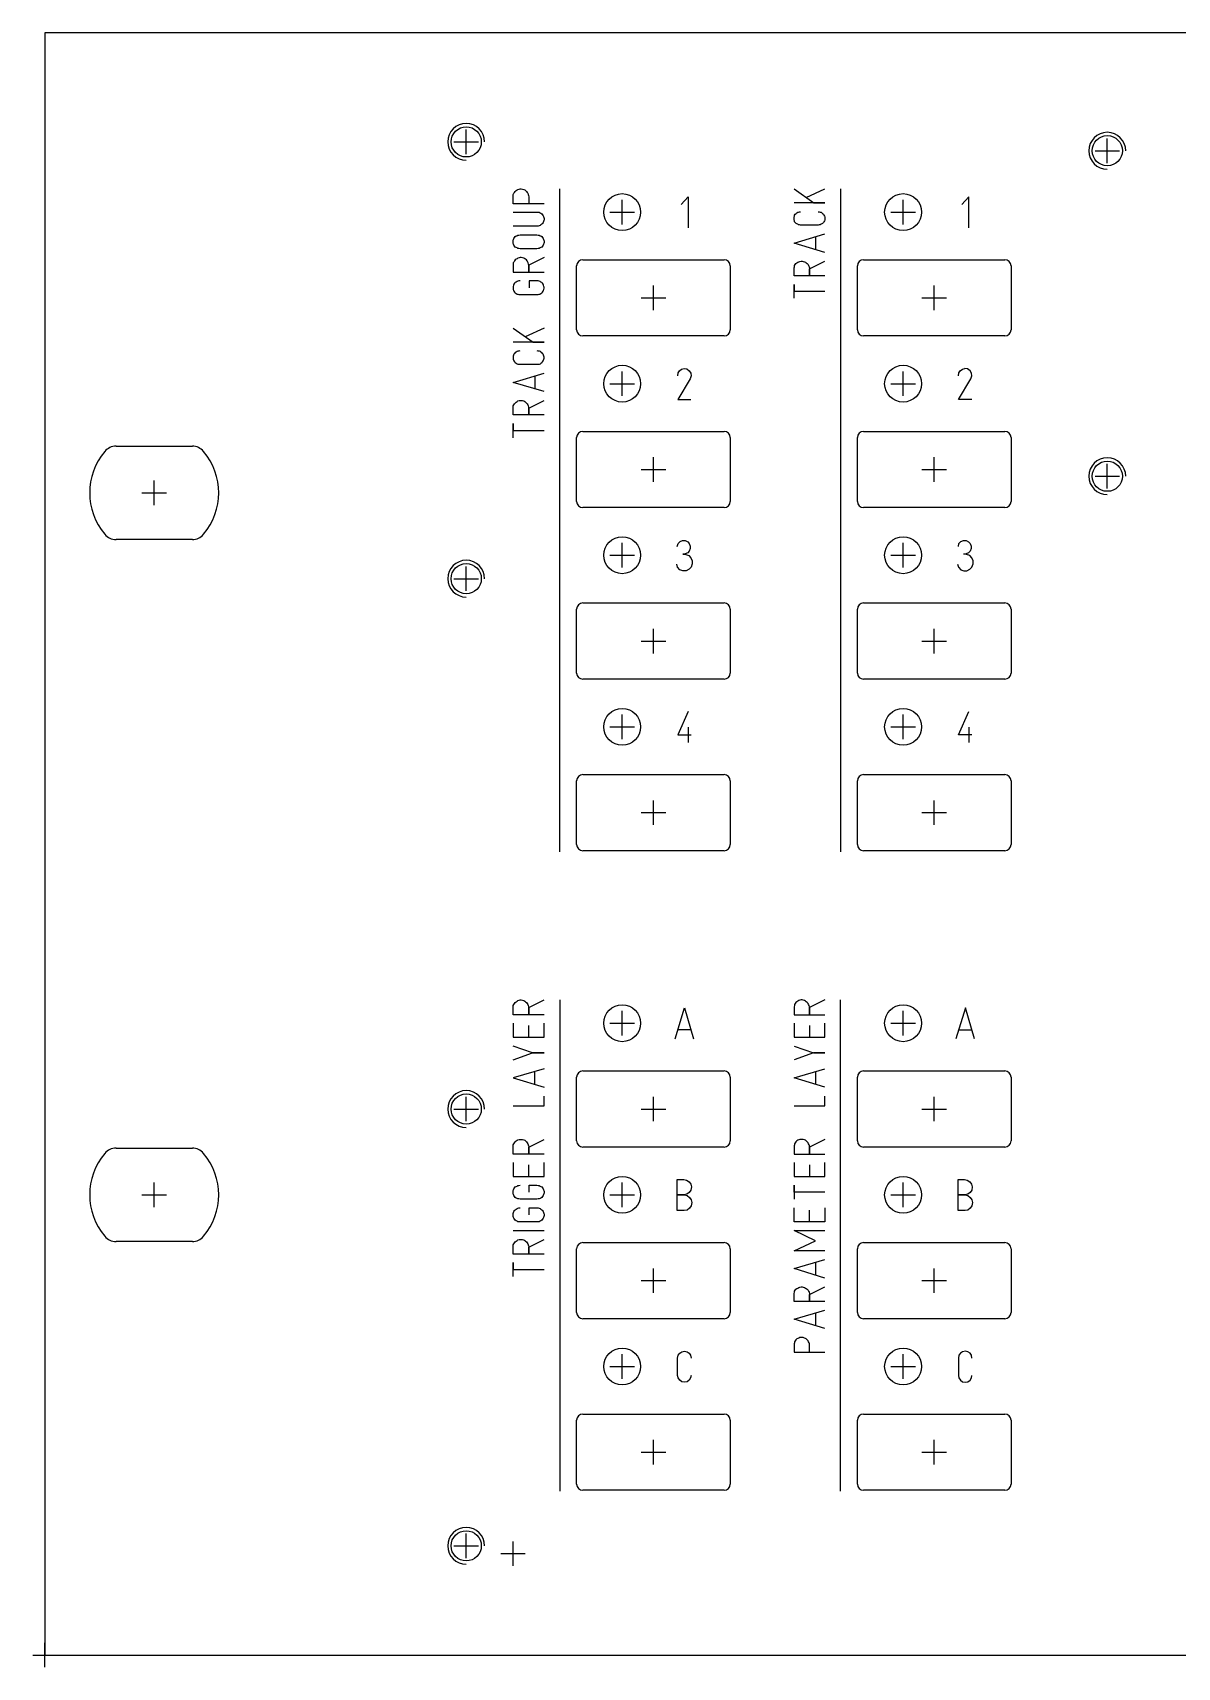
# Model space of a CAD drawing. Header units: inches. Extents: x 0 to 19, y 0 to 5.2.
# Drawn here: x -0.04 to 3.63, y -0.04 to 5.2 of the extents above; entities that cross this region are included whole.
import ezdxf

# ---------------------------------------------------------------- set-up
doc = ezdxf.new("R2010")
doc.units = ezdxf.units.IN
doc.header["$MEASUREMENT"] = 0
doc.layers.add('Contour', color=7, linetype='CONTINUOUS')
doc.layers.add('Gravure', color=7, linetype='CONTINUOUS')

msp = doc.modelspace()

# ---------------------------------------------------------------- linework, layer by layer
at = {"layer": 'Contour', "color": 7, "linetype": 'CONTINUOUS'}
for p, q in [((19, 5.2), (0, 5.2)), ((0, 5.2), (0, 5.2)), ((0, 5.2), (0, 0)), ((1.35, 4.81063), (1.35, 4.88937)), ((1.31063, 4.85), (1.38937, 4.85)), ((3.36516, 4.82165), (3.4439, 4.82165)), ((3.40453, 4.78228), (3.40453, 4.86102)), ((1.85, 4.58563), (1.85, 4.66437)), ((2.75, 4.58563), (2.75, 4.66437)), ((1.81063, 4.625), (1.88937, 4.625)), ((2.71063, 4.625), (2.78937, 4.625)), ((1.72362, 4.47205), (2.17638, 4.47205)), ((2.62362, 4.47205), (3.07638, 4.47205)), ((1.70394, 4.24764), (1.70394, 4.45236)), ((2.19606, 4.45236), (2.19606, 4.24764)), ((2.60394, 4.24764), (2.60394, 4.45236)), ((3.09606, 4.45236), (3.09606, 4.24764)), ((1.91063, 4.35), (1.98937, 4.35)), ((1.95, 4.31063), (1.95, 4.38937)), ((2.81063, 4.35), (2.88937, 4.35)), ((2.85, 4.31063), (2.85, 4.38937)), ((2.17638, 4.22795), (1.72362, 4.22795)), ((3.07638, 4.22795), (2.62362, 4.22795)), ((1.85, 4.03563), (1.85, 4.11437)), ((2.75, 4.03563), (2.75, 4.11437)), ((1.81063, 4.075), (1.88937, 4.075)), ((2.71063, 4.075), (2.78937, 4.075)), ((1.70394, 3.69764), (1.70394, 3.90236)), ((1.72362, 3.92205), (2.17638, 3.92205)), ((2.19606, 3.90236), (2.19606, 3.69764)), ((2.60394, 3.69764), (2.60394, 3.90236)), ((2.62362, 3.92205), (3.07638, 3.92205)), ((3.09606, 3.90236), (3.09606, 3.69764)), ((0.22776, 3.87461), (0.47224, 3.87461)), ((1.95, 3.76063), (1.95, 3.83937)), ((2.85, 3.76063), (2.85, 3.83937)), ((1.91063, 3.8), (1.98937, 3.8)), ((2.81063, 3.8), (2.88937, 3.8)), ((3.36516, 3.77835), (3.4439, 3.77835)), ((3.40453, 3.73898), (3.40453, 3.81772)), ((0.31063, 3.725), (0.38937, 3.725)), ((0.35, 3.68563), (0.35, 3.76437)), ((2.17638, 3.67795), (1.72362, 3.67795)), ((3.07638, 3.67795), (2.62362, 3.67795)), ((0.47224, 3.57539), (0.22776, 3.57539)), ((1.85, 3.48563), (1.85, 3.56437)), ((2.75, 3.48563), (2.75, 3.56437)), ((1.81063, 3.525), (1.88937, 3.525)), ((2.71063, 3.525), (2.78937, 3.525)), ((1.35, 3.41063), (1.35, 3.48937)), ((1.31063, 3.45), (1.38937, 3.45)), ((1.72362, 3.37205), (2.17638, 3.37205)), ((2.62362, 3.37205), (3.07638, 3.37205)), ((1.70394, 3.14764), (1.70394, 3.35236)), ((2.19606, 3.35236), (2.19606, 3.14764)), ((2.60394, 3.14764), (2.60394, 3.35236)), ((3.09606, 3.35236), (3.09606, 3.14764)), ((1.91063, 3.25), (1.98937, 3.25)), ((1.95, 3.21063), (1.95, 3.28937)), ((2.81063, 3.25), (2.88937, 3.25)), ((2.85, 3.21063), (2.85, 3.28937)), ((2.17638, 3.12795), (1.72362, 3.12795)), ((3.07638, 3.12795), (2.62362, 3.12795)), ((1.85, 2.93563), (1.85, 3.01437)), ((2.75, 2.93563), (2.75, 3.01437)), ((1.81063, 2.975), (1.88937, 2.975)), ((2.71063, 2.975), (2.78937, 2.975)), ((1.70394, 2.59764), (1.70394, 2.80236)), ((1.72362, 2.82205), (2.17638, 2.82205)), ((2.19606, 2.80236), (2.19606, 2.59764)), ((2.60394, 2.59764), (2.60394, 2.80236)), ((2.62362, 2.82205), (3.07638, 2.82205)), ((3.09606, 2.80236), (3.09606, 2.59764)), ((1.95, 2.66063), (1.95, 2.73937)), ((2.85, 2.66063), (2.85, 2.73937)), ((1.91063, 2.7), (1.98937, 2.7)), ((2.81063, 2.7), (2.88937, 2.7)), ((2.17638, 2.57795), (1.72362, 2.57795)), ((3.07638, 2.57795), (2.62362, 2.57795)), ((1.85, 1.98563), (1.85, 2.06437)), ((2.75, 1.98563), (2.75, 2.06437)), ((1.81063, 2.025), (1.88937, 2.025)), ((2.71063, 2.025), (2.78937, 2.025)), ((1.70394, 1.64764), (1.70394, 1.85236)), ((1.72362, 1.87205), (2.17638, 1.87205)), ((2.19606, 1.85236), (2.19606, 1.64764)), ((2.60394, 1.64764), (2.60394, 1.85236)), ((2.62362, 1.87205), (3.07638, 1.87205)), ((3.09606, 1.85236), (3.09606, 1.64764)), ((1.35, 1.71063), (1.35, 1.78937)), ((1.95, 1.71063), (1.95, 1.78937)), ((2.85, 1.71063), (2.85, 1.78937)), ((1.31063, 1.75), (1.38937, 1.75)), ((1.91063, 1.75), (1.98937, 1.75)), ((2.81063, 1.75), (2.88937, 1.75)), ((0.22776, 1.62461), (0.47224, 1.62461)), ((2.17638, 1.62795), (1.72362, 1.62795)), ((3.07638, 1.62795), (2.62362, 1.62795)), ((0.31063, 1.475), (0.38937, 1.475)), ((0.35, 1.43563), (0.35, 1.51437)), ((1.81063, 1.475), (1.88937, 1.475)), ((1.85, 1.43563), (1.85, 1.51437)), ((2.71063, 1.475), (2.78937, 1.475)), ((2.75, 1.43563), (2.75, 1.51437)), ((0.47224, 1.32539), (0.22776, 1.32539)), ((1.72362, 1.32205), (2.17638, 1.32205)), ((2.62362, 1.32205), (3.07638, 1.32205)), ((1.70394, 1.09764), (1.70394, 1.30236)), ((2.19606, 1.30236), (2.19606, 1.09764)), ((2.60394, 1.09764), (2.60394, 1.30236)), ((3.09606, 1.30236), (3.09606, 1.09764)), ((1.95, 1.16063), (1.95, 1.23937)), ((2.85, 1.16063), (2.85, 1.23937)), ((1.91063, 1.2), (1.98937, 1.2)), ((2.81063, 1.2), (2.88937, 1.2)), ((2.17638, 1.07795), (1.72362, 1.07795)), ((3.07638, 1.07795), (2.62362, 1.07795)), ((1.85, 0.88563), (1.85, 0.96437)), ((2.75, 0.88563), (2.75, 0.96437)), ((1.81063, 0.925), (1.88937, 0.925)), ((2.71063, 0.925), (2.78937, 0.925)), ((1.70394, 0.54764), (1.70394, 0.75236)), ((1.72362, 0.77205), (2.17638, 0.77205)), ((2.19606, 0.75236), (2.19606, 0.54764)), ((2.60394, 0.54764), (2.60394, 0.75236)), ((2.62362, 0.77205), (3.07638, 0.77205)), ((3.09606, 0.75236), (3.09606, 0.54764)), ((1.95, 0.61063), (1.95, 0.68937)), ((2.85, 0.61063), (2.85, 0.68937)), ((1.91063, 0.65), (1.98937, 0.65)), ((2.81063, 0.65), (2.88937, 0.65)), ((2.17638, 0.52795), (1.72362, 0.52795)), ((3.07638, 0.52795), (2.62362, 0.52795)), ((1.35, 0.31063), (1.35, 0.38937)), ((1.31063, 0.35), (1.38937, 0.35)), ((1.46063, 0.325), (1.53937, 0.325)), ((1.5, 0.28563), (1.5, 0.36437)), ((-0.03937, 0), (0.03937, 0)), ((0, -0.03937), (0, 0.03937)), ((0, 0), (0, 0)), ((0, 0), (19, 0))]:
    msp.add_line(p, q, dxfattribs=at)
for centre, radius in [((1.35, 4.85), 0.04839), ((3.40453, 4.82165), 0.04839), ((1.85, 4.625), 0.05906), ((2.75, 4.625), 0.05906), ((1.85, 4.075), 0.05906), ((2.75, 4.075), 0.05906), ((3.40453, 3.77835), 0.04839), ((1.85, 3.525), 0.05906), ((2.75, 3.525), 0.05906), ((1.35, 3.45), 0.04839), ((1.85, 2.975), 0.05906), ((2.75, 2.975), 0.05906), ((1.85, 2.025), 0.05906), ((2.75, 2.025), 0.05906), ((1.35, 1.75), 0.04839), ((1.85, 1.475), 0.05906), ((2.75, 1.475), 0.05906), ((1.85, 0.925), 0.05906), ((2.75, 0.925), 0.05906), ((1.35, 0.35), 0.04839)]:
    msp.add_circle(centre, radius, dxfattribs=at)
for centre, radius, start, end in [((1.35, 4.85), 0.05906, 0, 270), ((3.40453, 4.82165), 0.05906, 0, 270), ((1.72362, 4.45236), 0.01969, 450, 180), ((2.17638, 4.45236), 0.01969, 360, 90), ((2.62362, 4.45236), 0.01969, 450, 180), ((3.07638, 4.45236), 0.01969, 360, 90), ((1.72362, 4.24764), 0.01969, 180, -90), ((2.17638, 4.24764), 0.01969, 270, 0), ((2.62362, 4.24764), 0.01969, 180, -90), ((3.07638, 4.24764), 0.01969, 270, 0), ((1.72362, 3.90236), 0.01969, 450, 180), ((2.17638, 3.90236), 0.01969, 360, 90), ((2.62362, 3.90236), 0.01969, 450, 180), ((3.07638, 3.90236), 0.01969, 360, 90), ((0.35, 3.725), 0.20669, 140.06167, -140.06167), ((0.22776, 3.82736), 0.04724, 450, 140.07213), ((0.47224, 3.82736), 0.04724, 399.92787, 90), ((0.35, 3.725), 0.20669, 320.06167, 39.93833), ((3.40453, 3.77835), 0.05906, 0, 270), ((1.72362, 3.69764), 0.01969, 180, -90), ((2.17638, 3.69764), 0.01969, 270, 0), ((2.62362, 3.69764), 0.01969, 180, -90), ((3.07638, 3.69764), 0.01969, 270, 0), ((0.22776, 3.62264), 0.04724, 219.92787, -90), ((0.47224, 3.62264), 0.04724, 270, -39.92787), ((1.35, 3.45), 0.05906, 0, 270), ((1.72362, 3.35236), 0.01969, 450, 180), ((2.17638, 3.35236), 0.01969, 360, 90), ((2.62362, 3.35236), 0.01969, 450, 180), ((3.07638, 3.35236), 0.01969, 360, 90), ((1.72362, 3.14764), 0.01969, 180, -90), ((2.17638, 3.14764), 0.01969, 270, 0), ((2.62362, 3.14764), 0.01969, 180, -90), ((3.07638, 3.14764), 0.01969, 270, 0), ((1.72362, 2.80236), 0.01969, 450, 180), ((2.17638, 2.80236), 0.01969, 360, 90), ((2.62362, 2.80236), 0.01969, 450, 180), ((3.07638, 2.80236), 0.01969, 360, 90), ((1.72362, 2.59764), 0.01969, 180, -90), ((2.17638, 2.59764), 0.01969, 270, 0), ((2.62362, 2.59764), 0.01969, 180, -90), ((3.07638, 2.59764), 0.01969, 270, 0), ((1.72362, 1.85236), 0.01969, 450, 180), ((2.17638, 1.85236), 0.01969, 360, 90), ((2.62362, 1.85236), 0.01969, 450, 180), ((3.07638, 1.85236), 0.01969, 360, 90), ((1.35, 1.75), 0.05906, 0, 270), ((0.22776, 1.57736), 0.04724, 450, 140.07213), ((0.47224, 1.57736), 0.04724, 399.92787, 90), ((1.72362, 1.64764), 0.01969, 180, -90), ((2.17638, 1.64764), 0.01969, 270, 0), ((2.62362, 1.64764), 0.01969, 180, -90), ((3.07638, 1.64764), 0.01969, 270, 0), ((0.35, 1.475), 0.20669, 140.06167, -140.06167), ((0.35, 1.475), 0.20669, 320.06167, 39.93833), ((0.22776, 1.37264), 0.04724, 219.92787, -90), ((0.47224, 1.37264), 0.04724, 270, -39.92787), ((1.72362, 1.30236), 0.01969, 450, 180), ((2.17638, 1.30236), 0.01969, 360, 90), ((2.62362, 1.30236), 0.01969, 450, 180), ((3.07638, 1.30236), 0.01969, 360, 90), ((1.72362, 1.09764), 0.01969, 180, -90), ((2.17638, 1.09764), 0.01969, 270, 0), ((2.62362, 1.09764), 0.01969, 180, -90), ((3.07638, 1.09764), 0.01969, 270, 0), ((1.72362, 0.75236), 0.01969, 450, 180), ((2.17638, 0.75236), 0.01969, 360, 90), ((2.62362, 0.75236), 0.01969, 450, 180), ((3.07638, 0.75236), 0.01969, 360, 90), ((1.72362, 0.54764), 0.01969, 180, -90), ((2.17638, 0.54764), 0.01969, 270, 0), ((2.62362, 0.54764), 0.01969, 180, -90), ((3.07638, 0.54764), 0.01969, 270, 0), ((1.35, 0.35), 0.05906, 0, 270)]:
    msp.add_arc(centre, radius, start, end, dxfattribs=at)
at = {"layer": 'Gravure', "color": 255, "linetype": 'CONTINUOUS'}
for p, q in [((1.5, 4.67835), (1.50098, 4.6813)), ((1.5, 4.67441), (1.5, 4.67835)), ((1.5, 4.65177), (1.5, 4.67441)), ((1.50098, 4.6813), (1.50295, 4.68524)), ((1.50295, 4.68524), (1.50492, 4.68819)), ((1.50492, 4.68819), (1.50689, 4.69114)), ((1.50689, 4.69114), (1.50984, 4.69409)), ((1.50984, 4.69409), (1.5128, 4.69606)), ((1.5128, 4.69606), (1.51575, 4.69705)), ((1.51575, 4.69705), (1.51969, 4.69803)), ((1.51969, 4.69803), (1.52264, 4.69902)), ((1.52264, 4.69902), (1.52657, 4.69902)), ((1.52657, 4.69902), (1.53051, 4.69803)), ((1.53051, 4.69803), (1.53445, 4.69705)), ((1.53445, 4.69705), (1.5374, 4.69606)), ((1.5374, 4.69606), (1.54035, 4.69409)), ((1.54035, 4.69409), (1.54331, 4.69114)), ((1.54331, 4.69114), (1.54528, 4.68819)), ((1.54528, 4.68819), (1.54724, 4.68524)), ((1.54724, 4.68524), (1.54823, 4.6813)), ((1.54823, 4.6813), (1.54921, 4.67835)), ((1.54921, 4.67835), (1.5502, 4.67441)), ((1.5502, 4.67441), (1.5502, 4.65177)), ((1.64961, 2.57402), (1.64961, 4.69902)), ((2.03839, 4.64882), (2.06102, 4.67343)), ((2.06102, 4.67343), (2.06102, 4.57402)), ((2.40059, 4.69902), (2.46457, 4.65472)), ((2.43996, 4.67146), (2.49902, 4.69902)), ((2.54921, 4.69902), (2.54921, 2.57402)), ((2.96063, 4.67343), (2.93799, 4.64882)), ((2.96063, 4.57402), (2.96063, 4.67343)), ((1.59941, 4.65177), (1.5, 4.65177)), ((1.5, 4.6252), (1.57677, 4.6252)), ((1.57677, 4.6252), (1.58071, 4.62421)), ((1.58071, 4.62421), (1.58366, 4.62421)), ((1.58366, 4.62421), (1.58661, 4.62224)), ((1.58661, 4.62224), (1.58957, 4.62126)), ((1.58957, 4.62126), (1.59252, 4.61929)), ((1.59252, 4.61929), (1.59449, 4.61634)), ((1.59449, 4.61634), (1.59646, 4.61339)), ((1.59646, 4.61339), (1.59744, 4.61043)), ((2.49902, 4.65472), (2.40059, 4.65472)), ((2.40059, 4.60945), (2.40157, 4.6124)), ((2.40157, 4.6124), (2.40256, 4.61535)), ((2.40256, 4.61535), (2.40453, 4.61831)), ((2.40453, 4.61831), (2.40748, 4.62028)), ((2.40748, 4.62028), (2.40945, 4.62224)), ((2.40945, 4.62224), (2.4124, 4.62421)), ((2.4124, 4.62421), (2.41535, 4.6252)), ((2.41535, 4.6252), (2.41831, 4.62618)), ((2.41831, 4.62618), (2.42126, 4.62618)), ((2.46457, 4.65472), (2.49902, 4.65472)), ((2.47835, 4.62618), (2.4813, 4.62618)), ((2.4813, 4.62618), (2.48425, 4.6252)), ((2.48425, 4.6252), (2.4872, 4.62421)), ((2.4872, 4.62421), (2.49016, 4.62224)), ((2.49016, 4.62224), (2.49213, 4.62028)), ((2.49213, 4.62028), (2.49508, 4.61831)), ((2.49508, 4.61831), (2.49606, 4.61535)), ((2.49606, 4.61535), (2.49803, 4.6124)), ((2.49803, 4.6124), (2.49902, 4.60945)), ((1.57677, 4.57992), (1.5, 4.57992)), ((1.58071, 4.57992), (1.57677, 4.57992)), ((1.58366, 4.58091), (1.58071, 4.57992)), ((1.58661, 4.58189), (1.58366, 4.58091)), ((1.58957, 4.58386), (1.58661, 4.58189)), ((1.59252, 4.58583), (1.58957, 4.58386)), ((1.59449, 4.58878), (1.59252, 4.58583)), ((1.59646, 4.59173), (1.59449, 4.58878)), ((1.59744, 4.59469), (1.59646, 4.59173)), ((1.59744, 4.61043), (1.59843, 4.60748)), ((1.59843, 4.59764), (1.59744, 4.59469)), ((1.59843, 4.60748), (1.59941, 4.60453)), ((1.59941, 4.60059), (1.59843, 4.59764)), ((1.59941, 4.60453), (1.59941, 4.60059)), ((2.40059, 4.6065), (2.40059, 4.60945)), ((2.40059, 4.60354), (2.40059, 4.6065)), ((2.40059, 4.59961), (2.40059, 4.60354)), ((2.40157, 4.59665), (2.40059, 4.59961)), ((2.40256, 4.5937), (2.40157, 4.59665)), ((2.40453, 4.59173), (2.40256, 4.5937)), ((2.40748, 4.58878), (2.40453, 4.59173)), ((2.40945, 4.58681), (2.40748, 4.58878)), ((2.4124, 4.58583), (2.40945, 4.58681)), ((2.41535, 4.58386), (2.4124, 4.58583)), ((2.41831, 4.58386), (2.41535, 4.58386)), ((2.42126, 4.58287), (2.41831, 4.58386)), ((2.47835, 4.58287), (2.42126, 4.58287)), ((2.4813, 4.58386), (2.47835, 4.58287)), ((2.48425, 4.58386), (2.4813, 4.58386)), ((2.4872, 4.58583), (2.48425, 4.58386)), ((2.49016, 4.58681), (2.4872, 4.58583)), ((2.49213, 4.58878), (2.49016, 4.58681)), ((2.49508, 4.59173), (2.49213, 4.58878)), ((2.49606, 4.5937), (2.49508, 4.59173)), ((2.49803, 4.59665), (2.49606, 4.5937)), ((2.49902, 4.59961), (2.49803, 4.59665)), ((2.49902, 4.60945), (2.49902, 4.6065)), ((2.49902, 4.6065), (2.49902, 4.60354)), ((2.49902, 4.60354), (2.49902, 4.59961)), ((1.5, 4.53169), (1.50098, 4.53465)), ((1.5, 4.52776), (1.5, 4.53169)), ((1.50098, 4.5248), (1.5, 4.52776)), ((1.50098, 4.53465), (1.50197, 4.5376)), ((1.50197, 4.52185), (1.50098, 4.5248)), ((1.50197, 4.5376), (1.50295, 4.54055)), ((1.50295, 4.5189), (1.50197, 4.52185)), ((1.50295, 4.54055), (1.50492, 4.5435)), ((1.50492, 4.51594), (1.50295, 4.5189)), ((1.50492, 4.5435), (1.50689, 4.54646)), ((1.50689, 4.51299), (1.50492, 4.51594)), ((1.50689, 4.54646), (1.50984, 4.54843)), ((1.50984, 4.51102), (1.50689, 4.51299)), ((1.50984, 4.54843), (1.5128, 4.54941)), ((1.5128, 4.51004), (1.50984, 4.51102)), ((1.5128, 4.54941), (1.51575, 4.55138)), ((1.51575, 4.50807), (1.5128, 4.51004)), ((1.51575, 4.55138), (1.5187, 4.55138)), ((1.5187, 4.50807), (1.51575, 4.50807)), ((1.5187, 4.55138), (1.52264, 4.55236)), ((1.52264, 4.50709), (1.5187, 4.50807)), ((1.52264, 4.55236), (1.57677, 4.55236)), ((1.57677, 4.50709), (1.52264, 4.50709)), ((1.57677, 4.55236), (1.58071, 4.55138)), ((1.58071, 4.50807), (1.57677, 4.50709)), ((1.58071, 4.55138), (1.58366, 4.55138)), ((1.58366, 4.50807), (1.58071, 4.50807)), ((1.58366, 4.55138), (1.58661, 4.54941)), ((1.58661, 4.51004), (1.58366, 4.50807)), ((1.58661, 4.54941), (1.58957, 4.54843)), ((1.58957, 4.51102), (1.58661, 4.51004)), ((1.58957, 4.54843), (1.59252, 4.54646)), ((1.59252, 4.51299), (1.58957, 4.51102)), ((1.59252, 4.54646), (1.59449, 4.5435)), ((1.59449, 4.51594), (1.59252, 4.51299)), ((1.59449, 4.5435), (1.59646, 4.54055)), ((1.59646, 4.5189), (1.59449, 4.51594)), ((1.59646, 4.54055), (1.59744, 4.5376)), ((1.59744, 4.52185), (1.59646, 4.5189)), ((1.59744, 4.5376), (1.59843, 4.53465)), ((1.59843, 4.5248), (1.59744, 4.52185)), ((1.59843, 4.53465), (1.59941, 4.53169)), ((1.59941, 4.52776), (1.59843, 4.5248)), ((1.59941, 4.53169), (1.59941, 4.52776)), ((2.40059, 4.52579), (2.49902, 4.55531)), ((2.49902, 4.49528), (2.40059, 4.52579)), ((2.46949, 4.54547), (2.46949, 4.5061)), ((1.50098, 4.46181), (1.5, 4.45787)), ((1.5, 4.45787), (1.5, 4.45492)), ((1.5, 4.45492), (1.5, 4.43228)), ((1.50295, 4.46476), (1.50098, 4.46181)), ((1.50492, 4.4687), (1.50295, 4.46476)), ((1.50689, 4.47165), (1.50492, 4.4687)), ((1.50984, 4.47362), (1.50689, 4.47165)), ((1.5128, 4.47559), (1.50984, 4.47362)), ((1.51575, 4.47756), (1.5128, 4.47559)), ((1.51969, 4.47854), (1.51575, 4.47756)), ((1.52264, 4.47953), (1.51969, 4.47854)), ((1.52657, 4.47953), (1.52264, 4.47953)), ((1.53051, 4.47854), (1.52657, 4.47953)), ((1.53445, 4.47756), (1.53051, 4.47854)), ((1.5374, 4.47559), (1.53445, 4.47756)), ((1.54035, 4.47362), (1.5374, 4.47559)), ((1.54331, 4.47165), (1.54035, 4.47362)), ((1.54528, 4.4687), (1.54331, 4.47165)), ((1.54724, 4.46476), (1.54528, 4.4687)), ((1.54823, 4.46181), (1.54724, 4.46476)), ((1.54921, 4.45787), (1.54823, 4.46181)), ((1.5502, 4.45492), (1.54921, 4.45787)), ((1.59941, 4.47953), (1.5502, 4.45492)), ((1.5502, 4.45492), (1.5502, 4.43228)), ((1.5502, 4.43228), (1.5502, 4.45492)), ((2.40157, 4.45), (2.40256, 4.45394)), ((2.40256, 4.45394), (2.40453, 4.45689)), ((2.40453, 4.45689), (2.4065, 4.45984)), ((2.4065, 4.45984), (2.40945, 4.46181)), ((2.40945, 4.46181), (2.4124, 4.46476)), ((2.4124, 4.46476), (2.41634, 4.46575)), ((2.41634, 4.46575), (2.41929, 4.46673)), ((2.41929, 4.46673), (2.42323, 4.46772)), ((2.42323, 4.46772), (2.42717, 4.46772)), ((2.42717, 4.46772), (2.43012, 4.46673)), ((2.43012, 4.46673), (2.43406, 4.46575)), ((2.43406, 4.46575), (2.43701, 4.46476)), ((2.43701, 4.46476), (2.43996, 4.46181)), ((2.43996, 4.46181), (2.44291, 4.45984)), ((2.44291, 4.45984), (2.44587, 4.45689)), ((2.44587, 4.45689), (2.44685, 4.45394)), ((2.44685, 4.45394), (2.44882, 4.45)), ((2.4498, 4.44311), (2.49902, 4.46772)), ((1.5, 4.43228), (1.59941, 4.43228)), ((1.5128, 4.40276), (1.50984, 4.40079)), ((1.51575, 4.40374), (1.5128, 4.40276)), ((1.5187, 4.40472), (1.51575, 4.40374)), ((1.52264, 4.40472), (1.5187, 4.40472)), ((1.57677, 4.40472), (1.55217, 4.40472)), ((1.55217, 4.40472), (1.55217, 4.38209)), ((1.58071, 4.40472), (1.57677, 4.40472)), ((1.58366, 4.40374), (1.58071, 4.40472)), ((1.58661, 4.40276), (1.58366, 4.40374)), ((1.58957, 4.40079), (1.58661, 4.40276)), ((2.40059, 4.44606), (2.40157, 4.45)), ((2.40059, 4.44311), (2.40059, 4.44606)), ((2.40059, 4.42047), (2.40059, 4.44311)), ((2.49902, 4.42047), (2.40059, 4.42047)), ((2.44882, 4.45), (2.4498, 4.44606)), ((2.4498, 4.44606), (2.4498, 4.44311)), ((2.4498, 4.44311), (2.4498, 4.42047)), ((2.4498, 4.42047), (2.4498, 4.44311)), ((1.50098, 4.38701), (1.5, 4.38406)), ((1.5, 4.38406), (1.5, 4.3811)), ((1.5, 4.3811), (1.50098, 4.37717)), ((1.50197, 4.39094), (1.50098, 4.38701)), ((1.50098, 4.37717), (1.50197, 4.37421)), ((1.50295, 4.3939), (1.50197, 4.39094)), ((1.50197, 4.37421), (1.50295, 4.37126)), ((1.50492, 4.39685), (1.50295, 4.3939)), ((1.50295, 4.37126), (1.50492, 4.36831)), ((1.50689, 4.39882), (1.50492, 4.39685)), ((1.50492, 4.36831), (1.50689, 4.36634)), ((1.50984, 4.40079), (1.50689, 4.39882)), ((1.50689, 4.36634), (1.50984, 4.36437)), ((1.50984, 4.36437), (1.5128, 4.3624)), ((1.5128, 4.3624), (1.51575, 4.36142)), ((1.51575, 4.36142), (1.5187, 4.36043)), ((1.5187, 4.36043), (1.52264, 4.36043)), ((1.52264, 4.36043), (1.57677, 4.36043)), ((1.57677, 4.36043), (1.58071, 4.36043)), ((1.58071, 4.36043), (1.58366, 4.36142)), ((1.58366, 4.36142), (1.58661, 4.3624)), ((1.58661, 4.3624), (1.58957, 4.36437)), ((1.59252, 4.39882), (1.58957, 4.40079)), ((1.58957, 4.36437), (1.59252, 4.36634)), ((1.59449, 4.39685), (1.59252, 4.39882)), ((1.59252, 4.36634), (1.59449, 4.36831)), ((1.59646, 4.3939), (1.59449, 4.39685)), ((1.59449, 4.36831), (1.59646, 4.37126)), ((1.59744, 4.39094), (1.59646, 4.3939)), ((1.59646, 4.37126), (1.59744, 4.37421)), ((1.59843, 4.38701), (1.59744, 4.39094)), ((1.59744, 4.37421), (1.59843, 4.37717)), ((1.59941, 4.38406), (1.59843, 4.38701)), ((1.59843, 4.37717), (1.59941, 4.3811)), ((1.59941, 4.3811), (1.59941, 4.38406)), ((2.40059, 4.34862), (2.40059, 4.39291)), ((2.40059, 4.39291), (2.40059, 4.37126)), ((2.40059, 4.37126), (2.49902, 4.37126)), ((1.5, 4.25315), (1.56496, 4.20787)), ((1.59941, 4.25315), (1.53937, 4.22559)), ((1.59941, 4.20787), (1.5, 4.20787)), ((1.56496, 4.20787), (1.59941, 4.20787)), ((1.50098, 4.16358), (1.5, 4.15965)), ((1.5, 4.15965), (1.5, 4.15669)), ((1.5, 4.15669), (1.50098, 4.15374)), ((1.50197, 4.16654), (1.50098, 4.16358)), ((1.50098, 4.15374), (1.50197, 4.15079)), ((1.50295, 4.16949), (1.50197, 4.16654)), ((1.50197, 4.15079), (1.50295, 4.14783)), ((1.50492, 4.17146), (1.50295, 4.16949)), ((1.50295, 4.14783), (1.50492, 4.14488)), ((1.50689, 4.17441), (1.50492, 4.17146)), ((1.50492, 4.14488), (1.50689, 4.14291)), ((1.50984, 4.17638), (1.50689, 4.17441)), ((1.50689, 4.14291), (1.50984, 4.14094)), ((1.5128, 4.17835), (1.50984, 4.17638)), ((1.50984, 4.14094), (1.5128, 4.13898)), ((1.51575, 4.17933), (1.5128, 4.17835)), ((1.5187, 4.17933), (1.51575, 4.17933)), ((1.52165, 4.18031), (1.5187, 4.17933)), ((1.58071, 4.17933), (1.57776, 4.18031)), ((1.58465, 4.17933), (1.58071, 4.17933)), ((1.5876, 4.17835), (1.58465, 4.17933)), ((1.58957, 4.17638), (1.5876, 4.17835)), ((1.5876, 4.13898), (1.58957, 4.14094)), ((1.59252, 4.17441), (1.58957, 4.17638)), ((1.58957, 4.14094), (1.59252, 4.14291)), ((1.59449, 4.17146), (1.59252, 4.17441)), ((1.59252, 4.14291), (1.59449, 4.14488)), ((1.59646, 4.16949), (1.59449, 4.17146)), ((1.59449, 4.14488), (1.59646, 4.14783)), ((1.59744, 4.16654), (1.59646, 4.16949)), ((1.59646, 4.14783), (1.59744, 4.15079)), ((1.59843, 4.16358), (1.59744, 4.16654)), ((1.59744, 4.15079), (1.59843, 4.15374)), ((1.59941, 4.15965), (1.59843, 4.16358)), ((1.59843, 4.15374), (1.59941, 4.15669)), ((1.59941, 4.15669), (1.59941, 4.15965)), ((1.5, 4.07894), (1.59941, 4.10846)), ((1.5128, 4.13898), (1.51575, 4.13799)), ((1.51575, 4.13799), (1.5187, 4.13701)), ((1.5187, 4.13701), (1.52165, 4.13701)), ((1.52165, 4.13701), (1.57776, 4.13701)), ((1.56988, 4.09862), (1.56988, 4.05925)), ((1.57776, 4.13701), (1.58071, 4.13701)), ((1.58071, 4.13701), (1.58465, 4.13799)), ((1.58465, 4.13799), (1.5876, 4.13898)), ((2.02854, 4.10059), (2.02953, 4.10945)), ((2.06791, 4.09075), (2.02854, 4.02382)), ((2.02953, 4.10945), (2.03346, 4.11634)), ((2.03346, 4.11634), (2.04035, 4.12126)), ((2.04035, 4.12126), (2.04823, 4.12323)), ((2.04823, 4.12323), (2.05709, 4.12224)), ((2.05709, 4.12224), (2.06496, 4.11634)), ((2.06496, 4.11634), (2.06988, 4.10846)), ((2.07087, 4.09961), (2.06791, 4.09075)), ((2.06988, 4.10846), (2.07087, 4.09961)), ((2.92815, 4.10059), (2.92913, 4.10945)), ((2.92815, 4.02382), (2.96752, 4.09075)), ((2.92913, 4.10945), (2.93307, 4.11634)), ((2.93307, 4.11634), (2.93996, 4.12126)), ((2.93996, 4.12126), (2.94783, 4.12323)), ((2.95669, 4.12224), (2.94783, 4.12323)), ((2.96457, 4.11634), (2.95669, 4.12224)), ((2.96949, 4.10846), (2.96457, 4.11634)), ((2.96752, 4.09075), (2.97047, 4.09961)), ((2.97047, 4.09961), (2.96949, 4.10846)), ((1.59941, 4.04941), (1.5, 4.07894)), ((1.5, 4.0002), (1.50098, 4.00413)), ((1.5, 3.99626), (1.5, 4.0002)), ((1.5, 3.97461), (1.5, 3.99626)), ((1.50098, 4.00413), (1.50295, 4.00709)), ((1.50295, 4.00709), (1.50492, 4.01004)), ((1.50492, 4.01004), (1.50689, 4.01299)), ((1.50689, 4.01299), (1.50984, 4.01594)), ((1.50984, 4.01594), (1.5128, 4.01791)), ((1.5128, 4.01791), (1.51575, 4.01988)), ((1.51575, 4.01988), (1.51969, 4.02087)), ((1.51969, 4.02087), (1.52264, 4.02087)), ((1.52264, 4.02087), (1.52657, 4.02087)), ((1.52657, 4.02087), (1.53051, 4.02087)), ((1.53051, 4.02087), (1.53445, 4.01988)), ((1.53445, 4.01988), (1.5374, 4.01791)), ((1.5374, 4.01791), (1.54035, 4.01594)), ((1.54035, 4.01594), (1.54331, 4.01299)), ((1.54331, 4.01299), (1.54528, 4.01004)), ((1.54528, 4.01004), (1.54724, 4.00709)), ((1.54724, 4.00709), (1.54823, 4.00413)), ((1.54823, 4.00413), (1.54921, 4.0002)), ((1.54921, 4.0002), (1.5502, 3.99626)), ((1.5502, 3.99626), (1.59941, 4.02087)), ((1.5502, 3.99626), (1.5502, 3.97461)), ((1.5502, 3.97461), (1.5502, 3.99626)), ((2.02854, 4.02382), (2.06988, 4.02382)), ((2.97047, 4.02382), (2.92815, 4.02382)), ((1.59941, 3.97461), (1.5, 3.97461)), ((1.5, 3.90177), (1.5, 3.94705)), ((1.5, 3.94705), (1.5, 3.92441)), ((1.5, 3.92441), (1.59941, 3.92441)), ((2.02953, 3.5622), (2.03543, 3.56909)), ((2.03543, 3.56909), (2.04331, 3.57205)), ((2.04331, 3.57205), (2.05217, 3.57205)), ((2.05217, 3.57205), (2.06004, 3.56811)), ((2.06004, 3.56811), (2.06496, 3.5622)), ((2.92913, 3.5622), (2.93504, 3.56909)), ((2.93504, 3.56909), (2.9439, 3.57205)), ((2.9439, 3.57205), (2.95276, 3.57205)), ((2.95276, 3.57205), (2.95965, 3.56811)), ((2.95965, 3.56811), (2.96555, 3.5622)), ((2.02657, 3.55335), (2.02953, 3.5622)), ((2.05217, 3.52972), (2.04429, 3.52874)), ((2.04429, 3.52874), (2.05413, 3.52776)), ((2.06004, 3.53268), (2.05217, 3.52972)), ((2.05413, 3.52776), (2.06299, 3.52382)), ((2.06496, 3.53858), (2.06004, 3.53268)), ((2.06299, 3.52382), (2.06988, 3.51693)), ((2.06496, 3.5622), (2.06791, 3.55433)), ((2.06791, 3.54646), (2.06496, 3.53858)), ((2.06791, 3.55433), (2.06791, 3.54646)), ((2.06988, 3.51693), (2.07382, 3.50709)), ((2.92717, 3.55335), (2.92913, 3.5622)), ((2.95177, 3.52972), (2.9439, 3.52874)), ((2.95374, 3.52776), (2.9439, 3.52874)), ((2.95965, 3.53268), (2.95177, 3.52972)), ((2.96358, 3.52382), (2.95374, 3.52776)), ((2.96555, 3.53858), (2.95965, 3.53268)), ((2.97047, 3.51693), (2.96358, 3.52382)), ((2.96555, 3.5622), (2.9685, 3.55433)), ((2.9685, 3.54646), (2.96555, 3.53858)), ((2.9685, 3.55433), (2.9685, 3.54646)), ((2.97441, 3.50709), (2.97047, 3.51693)), ((2.02756, 3.48642), (2.02461, 3.49626)), ((2.03445, 3.47854), (2.02756, 3.48642)), ((2.04429, 3.47559), (2.03445, 3.47854)), ((2.05512, 3.47559), (2.04429, 3.47559)), ((2.06398, 3.48051), (2.05512, 3.47559)), ((2.07087, 3.4874), (2.06398, 3.48051)), ((2.07382, 3.49724), (2.07087, 3.4874)), ((2.07382, 3.50709), (2.07382, 3.49724)), ((2.92421, 3.49626), (2.92717, 3.48642)), ((2.92717, 3.48642), (2.93504, 3.47854)), ((2.93504, 3.47854), (2.94488, 3.47559)), ((2.94488, 3.47559), (2.95472, 3.47559)), ((2.95472, 3.47559), (2.96358, 3.48051)), ((2.96358, 3.48051), (2.97047, 3.4874)), ((2.97047, 3.4874), (2.97441, 3.49724)), ((2.97441, 3.49724), (2.97441, 3.50709)), ((2.06102, 3.02382), (2.02854, 2.94902)), ((2.92815, 2.94902), (2.96063, 3.02382)), ((2.02854, 2.94902), (2.07087, 2.94902)), ((2.06102, 2.97362), (2.06102, 2.92441)), ((2.97047, 2.94902), (2.92815, 2.94902)), ((2.96063, 2.97362), (2.96063, 2.92441)), ((1.5128, 2.09567), (1.51575, 2.09764)), ((1.51575, 2.09764), (1.51969, 2.09862)), ((1.51969, 2.09862), (1.52264, 2.09961)), ((1.52264, 2.09961), (1.52657, 2.09961)), ((1.52657, 2.09961), (1.53051, 2.09862)), ((1.53051, 2.09862), (1.53445, 2.09764)), ((1.53445, 2.09764), (1.5374, 2.09567)), ((1.5502, 2.075), (1.59941, 2.09961)), ((1.64961, 2.09961), (1.64961, 0.5248)), ((2.41634, 2.09764), (2.4124, 2.09567)), ((2.41929, 2.09862), (2.41634, 2.09764)), ((2.42323, 2.09961), (2.41929, 2.09862)), ((2.42717, 2.09961), (2.42323, 2.09961)), ((2.43012, 2.09862), (2.42717, 2.09961)), ((2.43406, 2.09764), (2.43012, 2.09862)), ((2.43701, 2.09567), (2.43406, 2.09764)), ((2.49902, 2.09961), (2.4498, 2.075)), ((2.54921, 0.5248), (2.54921, 2.09961)), ((1.5, 2.07795), (1.50098, 2.08189)), ((1.5, 2.075), (1.5, 2.07795)), ((1.5, 2.05236), (1.5, 2.075)), ((1.59941, 2.05236), (1.5, 2.05236)), ((1.50098, 2.08189), (1.50295, 2.08484)), ((1.50295, 2.08484), (1.50492, 2.08878)), ((1.50492, 2.08878), (1.50689, 2.09173)), ((1.50689, 2.09173), (1.50984, 2.0937)), ((1.50984, 2.0937), (1.5128, 2.09567)), ((1.5374, 2.09567), (1.54035, 2.0937)), ((1.54035, 2.0937), (1.54331, 2.09173)), ((1.54331, 2.09173), (1.54528, 2.08878)), ((1.54528, 2.08878), (1.54724, 2.08484)), ((1.54724, 2.08484), (1.54823, 2.08189)), ((1.54823, 2.08189), (1.54921, 2.07795)), ((1.54921, 2.07795), (1.5502, 2.075)), ((1.5502, 2.075), (1.5502, 2.05236)), ((1.5502, 2.05236), (1.5502, 2.075)), ((2.01969, 1.97461), (2.04921, 2.07402)), ((2.04921, 2.07402), (2.07874, 1.97461)), ((2.40157, 2.08189), (2.40059, 2.07795)), ((2.40059, 2.07795), (2.40059, 2.075)), ((2.40059, 2.075), (2.40059, 2.05236)), ((2.40059, 2.05236), (2.49902, 2.05236)), ((2.40256, 2.08484), (2.40157, 2.08189)), ((2.40453, 2.08878), (2.40256, 2.08484)), ((2.4065, 2.09173), (2.40453, 2.08878)), ((2.40945, 2.0937), (2.4065, 2.09173)), ((2.4124, 2.09567), (2.40945, 2.0937)), ((2.43996, 2.0937), (2.43701, 2.09567)), ((2.44291, 2.09173), (2.43996, 2.0937)), ((2.44587, 2.08878), (2.44291, 2.09173)), ((2.44685, 2.08484), (2.44587, 2.08878)), ((2.44882, 2.08189), (2.44685, 2.08484)), ((2.4498, 2.07795), (2.44882, 2.08189)), ((2.4498, 2.075), (2.4498, 2.07795)), ((2.4498, 2.075), (2.4498, 2.05236)), ((2.4498, 2.05236), (2.4498, 2.075)), ((2.9498, 2.07402), (2.91929, 1.97461)), ((2.97933, 1.97461), (2.9498, 2.07402)), ((1.5, 2.0248), (1.5, 1.98051)), ((1.5502, 1.98051), (1.5502, 2.01791)), ((1.59941, 1.98051), (1.59941, 2.0248)), ((2.0689, 2.00413), (2.02953, 2.00413)), ((2.40059, 2.0248), (2.40059, 1.98051)), ((2.4498, 2.01791), (2.4498, 1.98051)), ((2.49902, 1.98051), (2.49902, 2.0248)), ((2.92913, 2.00413), (2.96949, 2.00413)), ((1.5, 1.98051), (1.59941, 1.98051)), ((1.56201, 1.93031), (1.5, 1.95197)), ((2.40059, 1.98051), (2.49902, 1.98051)), ((2.40059, 1.95197), (2.4626, 1.93031)), ((1.5, 1.90768), (1.56201, 1.93031)), ((1.56201, 1.93031), (1.59941, 1.93031)), ((1.59941, 1.93031), (1.56201, 1.93031)), ((2.4626, 1.93031), (2.40059, 1.90768)), ((2.4626, 1.93031), (2.49902, 1.93031)), ((2.49902, 1.93031), (2.4626, 1.93031)), ((1.59941, 1.87913), (1.5, 1.84961)), ((1.5, 1.84961), (1.59941, 1.82008)), ((1.56988, 1.82992), (1.56988, 1.86929)), ((2.40059, 1.84961), (2.49902, 1.87913)), ((2.49902, 1.82008), (2.40059, 1.84961)), ((2.46949, 1.86929), (2.46949, 1.82992)), ((1.59941, 1.76004), (1.59941, 1.79154)), ((2.49902, 1.76004), (2.49902, 1.79154)), ((1.5, 1.76004), (1.59941, 1.76004)), ((2.40059, 1.76004), (2.49902, 1.76004)), ((1.5, 1.63209), (1.50098, 1.63504)), ((1.5, 1.62815), (1.5, 1.63209)), ((1.5, 1.60551), (1.5, 1.62815)), ((1.50098, 1.63504), (1.50295, 1.63898)), ((1.50295, 1.63898), (1.50492, 1.64193)), ((1.50492, 1.64193), (1.50689, 1.64488)), ((1.50689, 1.64488), (1.50984, 1.64783)), ((1.50984, 1.64783), (1.5128, 1.6498)), ((1.5128, 1.6498), (1.51575, 1.65079)), ((1.51575, 1.65079), (1.51969, 1.65276)), ((1.51969, 1.65276), (1.52264, 1.65276)), ((1.52264, 1.65276), (1.52657, 1.65276)), ((1.52657, 1.65276), (1.53051, 1.65276)), ((1.53051, 1.65276), (1.53445, 1.65079)), ((1.53445, 1.65079), (1.5374, 1.6498)), ((1.5374, 1.6498), (1.54035, 1.64783)), ((1.54035, 1.64783), (1.54331, 1.64488)), ((1.54331, 1.64488), (1.54528, 1.64193)), ((1.54528, 1.64193), (1.54724, 1.63898)), ((1.54724, 1.63898), (1.54823, 1.63504)), ((1.54823, 1.63504), (1.54921, 1.63209)), ((1.54921, 1.63209), (1.5502, 1.62815)), ((1.5502, 1.62815), (1.59941, 1.65276)), ((1.5502, 1.62815), (1.5502, 1.60551)), ((1.5502, 1.60551), (1.5502, 1.62815)), ((2.40157, 1.63504), (2.40059, 1.63209)), ((2.40059, 1.63209), (2.40059, 1.62815)), ((2.40059, 1.62815), (2.40059, 1.60551)), ((2.40256, 1.63898), (2.40157, 1.63504)), ((2.40453, 1.64193), (2.40256, 1.63898)), ((2.4065, 1.64488), (2.40453, 1.64193)), ((2.40945, 1.64783), (2.4065, 1.64488)), ((2.4124, 1.6498), (2.40945, 1.64783)), ((2.41634, 1.65079), (2.4124, 1.6498)), ((2.41929, 1.65276), (2.41634, 1.65079)), ((2.42323, 1.65276), (2.41929, 1.65276)), ((2.42717, 1.65276), (2.42323, 1.65276)), ((2.43012, 1.65276), (2.42717, 1.65276)), ((2.43406, 1.65079), (2.43012, 1.65276)), ((2.43701, 1.6498), (2.43406, 1.65079)), ((2.43996, 1.64783), (2.43701, 1.6498)), ((2.44291, 1.64488), (2.43996, 1.64783)), ((2.44587, 1.64193), (2.44291, 1.64488)), ((2.44685, 1.63898), (2.44587, 1.64193)), ((2.44882, 1.63504), (2.44685, 1.63898)), ((2.4498, 1.63209), (2.44882, 1.63504)), ((2.49902, 1.65276), (2.4498, 1.62815)), ((2.4498, 1.62815), (2.4498, 1.63209)), ((2.4498, 1.62815), (2.4498, 1.60551)), ((2.4498, 1.60551), (2.4498, 1.62815)), ((1.59941, 1.60551), (1.5, 1.60551)), ((1.5, 1.57894), (1.5, 1.53366)), ((1.59941, 1.53366), (1.59941, 1.57894)), ((2.40059, 1.60551), (2.49902, 1.60551)), ((2.40059, 1.57894), (2.40059, 1.53366)), ((2.49902, 1.53366), (2.49902, 1.57894)), ((1.5, 1.53366), (1.59941, 1.53366)), ((1.5502, 1.53366), (1.5502, 1.57106)), ((2.02657, 1.42441), (2.02657, 1.52382)), ((2.02657, 1.52382), (2.04724, 1.52382)), ((2.04724, 1.52382), (2.0561, 1.52185)), ((2.0561, 1.52185), (2.06398, 1.51693)), ((2.40059, 1.53366), (2.49902, 1.53366)), ((2.4498, 1.57106), (2.4498, 1.53366)), ((2.92618, 1.42441), (2.92618, 1.52382)), ((2.92618, 1.52382), (2.94685, 1.52382)), ((2.94685, 1.52382), (2.95571, 1.52185)), ((2.95571, 1.52185), (2.96358, 1.51693)), ((1.5, 1.48543), (1.50098, 1.48839)), ((1.5, 1.4815), (1.5, 1.48543)), ((1.50098, 1.47854), (1.5, 1.4815)), ((1.50098, 1.48839), (1.50197, 1.49134)), ((1.50197, 1.47559), (1.50098, 1.47854)), ((1.50197, 1.49134), (1.50295, 1.49429)), ((1.50295, 1.47264), (1.50197, 1.47559)), ((1.50295, 1.49429), (1.50492, 1.49724)), ((1.50492, 1.46969), (1.50295, 1.47264)), ((1.50492, 1.49724), (1.50689, 1.5002)), ((1.50689, 1.46673), (1.50492, 1.46969)), ((1.50689, 1.5002), (1.50984, 1.50217)), ((1.50984, 1.50217), (1.5128, 1.50315)), ((1.5128, 1.50315), (1.51575, 1.50512)), ((1.51575, 1.50512), (1.5187, 1.50512)), ((1.5187, 1.50512), (1.52264, 1.5061)), ((1.55217, 1.48346), (1.55217, 1.5061)), ((1.55217, 1.5061), (1.57677, 1.5061)), ((1.57677, 1.5061), (1.58071, 1.50512)), ((1.58071, 1.50512), (1.58366, 1.50512)), ((1.58366, 1.50512), (1.58661, 1.50315)), ((1.58661, 1.50315), (1.58957, 1.50217)), ((1.58957, 1.50217), (1.59252, 1.5002)), ((1.59252, 1.5002), (1.59449, 1.49724)), ((1.59449, 1.46969), (1.59252, 1.46673)), ((1.59449, 1.49724), (1.59646, 1.49429)), ((1.59646, 1.47264), (1.59449, 1.46969)), ((1.59646, 1.49429), (1.59744, 1.49134)), ((1.59744, 1.47559), (1.59646, 1.47264)), ((1.59744, 1.49134), (1.59843, 1.48839)), ((1.59843, 1.47854), (1.59744, 1.47559)), ((1.59843, 1.48839), (1.59941, 1.48543)), ((1.59941, 1.4815), (1.59843, 1.47854)), ((1.59941, 1.48543), (1.59941, 1.4815)), ((2.04823, 1.47461), (2.02657, 1.47461)), ((2.02657, 1.47461), (2.04823, 1.47461)), ((2.05709, 1.47756), (2.04823, 1.47461)), ((2.04823, 1.47461), (2.05807, 1.47264)), ((2.06496, 1.48248), (2.05709, 1.47756)), ((2.05807, 1.47264), (2.06594, 1.46673)), ((2.06398, 1.51693), (2.06988, 1.50906)), ((2.06988, 1.49035), (2.06496, 1.48248)), ((2.06988, 1.50906), (2.07185, 1.5002)), ((2.07185, 1.5002), (2.06988, 1.49035)), ((2.40059, 1.48346), (2.40059, 1.5061)), ((2.40059, 1.5061), (2.40059, 1.46083)), ((2.49902, 1.48346), (2.40059, 1.48346)), ((2.94882, 1.47461), (2.92618, 1.47461)), ((2.92618, 1.47461), (2.94882, 1.47461)), ((2.95768, 1.47756), (2.94882, 1.47461)), ((2.94882, 1.47461), (2.95768, 1.47264)), ((2.96555, 1.48248), (2.95768, 1.47756)), ((2.95768, 1.47264), (2.96555, 1.46673)), ((2.96358, 1.51693), (2.96949, 1.50906)), ((2.97047, 1.49035), (2.96555, 1.48248)), ((2.96949, 1.50906), (2.97146, 1.5002)), ((2.97146, 1.5002), (2.97047, 1.49035)), ((1.5, 1.4126), (1.50098, 1.41555)), ((1.50098, 1.41555), (1.50197, 1.4185)), ((1.50197, 1.4185), (1.50295, 1.42146)), ((1.50295, 1.42146), (1.50492, 1.42441)), ((1.50492, 1.42441), (1.50689, 1.42736)), ((1.50984, 1.46476), (1.50689, 1.46673)), ((1.50689, 1.42736), (1.50984, 1.42933)), ((1.5128, 1.46378), (1.50984, 1.46476)), ((1.50984, 1.42933), (1.5128, 1.4313)), ((1.51575, 1.46181), (1.5128, 1.46378)), ((1.5128, 1.4313), (1.51575, 1.43228)), ((1.5187, 1.46181), (1.51575, 1.46181)), ((1.51575, 1.43228), (1.5187, 1.43327)), ((1.52264, 1.46083), (1.5187, 1.46181)), ((1.5187, 1.43327), (1.52264, 1.43327)), ((1.57677, 1.46083), (1.52264, 1.46083)), ((1.55217, 1.41063), (1.55217, 1.43327)), ((1.55217, 1.43327), (1.57677, 1.43327)), ((1.58071, 1.46181), (1.57677, 1.46083)), ((1.57677, 1.43327), (1.58071, 1.43327)), ((1.58366, 1.46181), (1.58071, 1.46181)), ((1.58071, 1.43327), (1.58366, 1.43228)), ((1.58661, 1.46378), (1.58366, 1.46181)), ((1.58366, 1.43228), (1.58661, 1.4313)), ((1.58957, 1.46476), (1.58661, 1.46378)), ((1.58661, 1.4313), (1.58957, 1.42933)), ((1.59252, 1.46673), (1.58957, 1.46476)), ((1.58957, 1.42933), (1.59252, 1.42736)), ((1.59252, 1.42736), (1.59449, 1.42441)), ((1.59449, 1.42441), (1.59646, 1.42146)), ((1.59646, 1.42146), (1.59744, 1.4185)), ((1.59744, 1.4185), (1.59843, 1.41555)), ((1.59843, 1.41555), (1.59941, 1.4126)), ((2.04823, 1.42441), (2.02657, 1.42441)), ((2.05807, 1.42638), (2.04823, 1.42441)), ((2.06594, 1.43228), (2.05807, 1.42638)), ((2.06594, 1.46673), (2.07087, 1.45886)), ((2.07087, 1.44016), (2.06594, 1.43228)), ((2.07087, 1.45886), (2.07283, 1.45)), ((2.07283, 1.45), (2.07087, 1.44016)), ((2.40059, 1.38799), (2.40059, 1.43327)), ((2.4498, 1.38799), (2.4498, 1.42539)), ((2.49902, 1.43327), (2.49902, 1.38799)), ((2.94882, 1.42441), (2.92618, 1.42441)), ((2.95768, 1.42638), (2.94882, 1.42441)), ((2.96555, 1.43228), (2.95768, 1.42638)), ((2.96555, 1.46673), (2.97047, 1.45886)), ((2.97047, 1.44016), (2.96555, 1.43228)), ((2.97047, 1.45886), (2.97244, 1.45)), ((2.97244, 1.45), (2.97047, 1.44016)), ((1.5, 1.40866), (1.5, 1.4126)), ((1.50098, 1.40571), (1.5, 1.40866)), ((1.50197, 1.40276), (1.50098, 1.40571)), ((1.50295, 1.3998), (1.50197, 1.40276)), ((1.50492, 1.39685), (1.50295, 1.3998)), ((1.50689, 1.3939), (1.50492, 1.39685)), ((1.50984, 1.39193), (1.50689, 1.3939)), ((1.5128, 1.39094), (1.50984, 1.39193)), ((1.51575, 1.38898), (1.5128, 1.39094)), ((1.5187, 1.38898), (1.51575, 1.38898)), ((1.52264, 1.38799), (1.5187, 1.38898)), ((1.57677, 1.38799), (1.52264, 1.38799)), ((1.58071, 1.38898), (1.57677, 1.38799)), ((1.58366, 1.38898), (1.58071, 1.38898)), ((1.58661, 1.39094), (1.58366, 1.38898)), ((1.58957, 1.39193), (1.58661, 1.39094)), ((1.59252, 1.3939), (1.58957, 1.39193)), ((1.59449, 1.39685), (1.59252, 1.3939)), ((1.59646, 1.3998), (1.59449, 1.39685)), ((1.59744, 1.40276), (1.59646, 1.3998)), ((1.59843, 1.40571), (1.59744, 1.40276)), ((1.59941, 1.40866), (1.59843, 1.40571)), ((1.59941, 1.4126), (1.59941, 1.40866)), ((2.49902, 1.38799), (2.40059, 1.38799)), ((1.5, 1.36043), (1.59941, 1.36043)), ((1.5, 1.31122), (1.50098, 1.31516)), ((1.5, 1.30728), (1.5, 1.31122)), ((1.50098, 1.31516), (1.50295, 1.31811)), ((1.50295, 1.31811), (1.50492, 1.32106)), ((1.50492, 1.32106), (1.50689, 1.32402)), ((1.50689, 1.32402), (1.50984, 1.32697)), ((1.50984, 1.32697), (1.5128, 1.32894)), ((1.5128, 1.32894), (1.51575, 1.33091)), ((1.51575, 1.33091), (1.51969, 1.33189)), ((1.51969, 1.33189), (1.52264, 1.33189)), ((1.52264, 1.33189), (1.52657, 1.33189)), ((1.52657, 1.33189), (1.53051, 1.33189)), ((1.53051, 1.33189), (1.53445, 1.33091)), ((1.53445, 1.33091), (1.5374, 1.32894)), ((1.5374, 1.32894), (1.54035, 1.32697)), ((1.54035, 1.32697), (1.54331, 1.32402)), ((1.54331, 1.32402), (1.54528, 1.32106)), ((1.54528, 1.32106), (1.54724, 1.31811)), ((1.54724, 1.31811), (1.54823, 1.31516)), ((1.54823, 1.31516), (1.54921, 1.31122)), ((1.54921, 1.31122), (1.5502, 1.30728)), ((1.5502, 1.30728), (1.59941, 1.33189)), ((2.46949, 1.32795), (2.40059, 1.36043)), ((2.40059, 1.36043), (2.49902, 1.36043)), ((2.40059, 1.29547), (2.46949, 1.32795)), ((1.5, 1.28465), (1.5, 1.30728)), ((1.59941, 1.28465), (1.5, 1.28465)), ((1.5, 1.2128), (1.5, 1.25807)), ((1.5, 1.25807), (1.5, 1.23543)), ((1.5502, 1.30728), (1.5502, 1.28465)), ((1.5502, 1.28465), (1.5502, 1.30728)), ((2.49902, 1.29547), (2.40059, 1.29547)), ((2.40059, 1.23839), (2.49902, 1.26791)), ((2.46949, 1.25807), (2.46949, 1.21772)), ((1.5, 1.23543), (1.59941, 1.23543)), ((2.49902, 1.20787), (2.40059, 1.23839)), ((2.40059, 1.15866), (2.40157, 1.1626)), ((2.40059, 1.15571), (2.40059, 1.15866)), ((2.40059, 1.13307), (2.40059, 1.15571)), ((2.40157, 1.1626), (2.40256, 1.16654)), ((2.40256, 1.16654), (2.40453, 1.16949)), ((2.40453, 1.16949), (2.4065, 1.17244)), ((2.4065, 1.17244), (2.40945, 1.17441)), ((2.40945, 1.17441), (2.4124, 1.17638)), ((2.4124, 1.17638), (2.41634, 1.17835)), ((2.41634, 1.17835), (2.41929, 1.17933)), ((2.41929, 1.17933), (2.42323, 1.18031)), ((2.42323, 1.18031), (2.42717, 1.18031)), ((2.42717, 1.18031), (2.43012, 1.17933)), ((2.43012, 1.17933), (2.43406, 1.17835)), ((2.43406, 1.17835), (2.43701, 1.17638)), ((2.43701, 1.17638), (2.43996, 1.17441)), ((2.43996, 1.17441), (2.44291, 1.17244)), ((2.44291, 1.17244), (2.44587, 1.16949)), ((2.44587, 1.16949), (2.44685, 1.16654)), ((2.44685, 1.16654), (2.44882, 1.1626)), ((2.44882, 1.1626), (2.4498, 1.15866)), ((2.4498, 1.15571), (2.49902, 1.18031)), ((2.4498, 1.15866), (2.4498, 1.15571)), ((2.4498, 1.15571), (2.4498, 1.13307)), ((2.4498, 1.13307), (2.4498, 1.15571)), ((2.49902, 1.13307), (2.40059, 1.13307)), ((2.40059, 1.07598), (2.49902, 1.10551)), ((2.49902, 1.04646), (2.40059, 1.07598)), ((2.46949, 1.09567), (2.46949, 1.0563)), ((2.40157, 1.0002), (2.40059, 0.99724)), ((2.40059, 0.99724), (2.40059, 0.99331)), ((2.40256, 1.00413), (2.40157, 1.0002)), ((2.40453, 1.00709), (2.40256, 1.00413)), ((2.4065, 1.01004), (2.40453, 1.00709)), ((2.40945, 1.01299), (2.4065, 1.01004)), ((2.4124, 1.01496), (2.40945, 1.01299)), ((2.41634, 1.01594), (2.4124, 1.01496)), ((2.41929, 1.01791), (2.41634, 1.01594)), ((2.42323, 1.01791), (2.41929, 1.01791)), ((2.42717, 1.01791), (2.42323, 1.01791)), ((2.43012, 1.01791), (2.42717, 1.01791)), ((2.43406, 1.01594), (2.43012, 1.01791)), ((2.43701, 1.01496), (2.43406, 1.01594)), ((2.43996, 1.01299), (2.43701, 1.01496)), ((2.44291, 1.01004), (2.43996, 1.01299)), ((2.44587, 1.00709), (2.44291, 1.01004)), ((2.44685, 1.00413), (2.44587, 1.00709)), ((2.44882, 1.0002), (2.44685, 1.00413)), ((2.4498, 0.99724), (2.44882, 1.0002)), ((2.4498, 0.99331), (2.4498, 0.99724)), ((2.02756, 0.95197), (2.02953, 0.96083)), ((2.02756, 0.89587), (2.02756, 0.95197)), ((2.02953, 0.96083), (2.03445, 0.96772)), ((2.03445, 0.96772), (2.04134, 0.97165)), ((2.04134, 0.97165), (2.04921, 0.97362)), ((2.04921, 0.97362), (2.05807, 0.97165)), ((2.05807, 0.97165), (2.06496, 0.96772)), ((2.06496, 0.96772), (2.0689, 0.96083)), ((2.0689, 0.96083), (2.07087, 0.95197)), ((2.40059, 0.99331), (2.40059, 0.97067)), ((2.40059, 0.97067), (2.49902, 0.97067)), ((2.4498, 0.97067), (2.4498, 0.99331)), ((2.92913, 0.96083), (2.92815, 0.95197)), ((2.92815, 0.95197), (2.92815, 0.89587)), ((2.93406, 0.96772), (2.92913, 0.96083)), ((2.94094, 0.97165), (2.93406, 0.96772)), ((2.9498, 0.97362), (2.94094, 0.97165)), ((2.95768, 0.97165), (2.9498, 0.97362)), ((2.96457, 0.96772), (2.95768, 0.97165)), ((2.96949, 0.96083), (2.96457, 0.96772)), ((2.97047, 0.95197), (2.96949, 0.96083)), ((2.02953, 0.88799), (2.02756, 0.89587)), ((2.07087, 0.89587), (2.0689, 0.88799)), ((2.92815, 0.89587), (2.92913, 0.88799)), ((2.96949, 0.88799), (2.97047, 0.89587)), ((2.03445, 0.8811), (2.02953, 0.88799)), ((2.04134, 0.87618), (2.03445, 0.8811)), ((2.04921, 0.87421), (2.04134, 0.87618)), ((2.05807, 0.87618), (2.04921, 0.87421)), ((2.06496, 0.8811), (2.05807, 0.87618)), ((2.0689, 0.88799), (2.06496, 0.8811)), ((2.92913, 0.88799), (2.93406, 0.8811)), ((2.93406, 0.8811), (2.94094, 0.87618)), ((2.94094, 0.87618), (2.9498, 0.87421)), ((2.9498, 0.87421), (2.95768, 0.87618)), ((2.95768, 0.87618), (2.96457, 0.8811)), ((2.96457, 0.8811), (2.96949, 0.88799))]:
    msp.add_line(p, q, dxfattribs=at)

doc.saveas('drawing.dxf')
